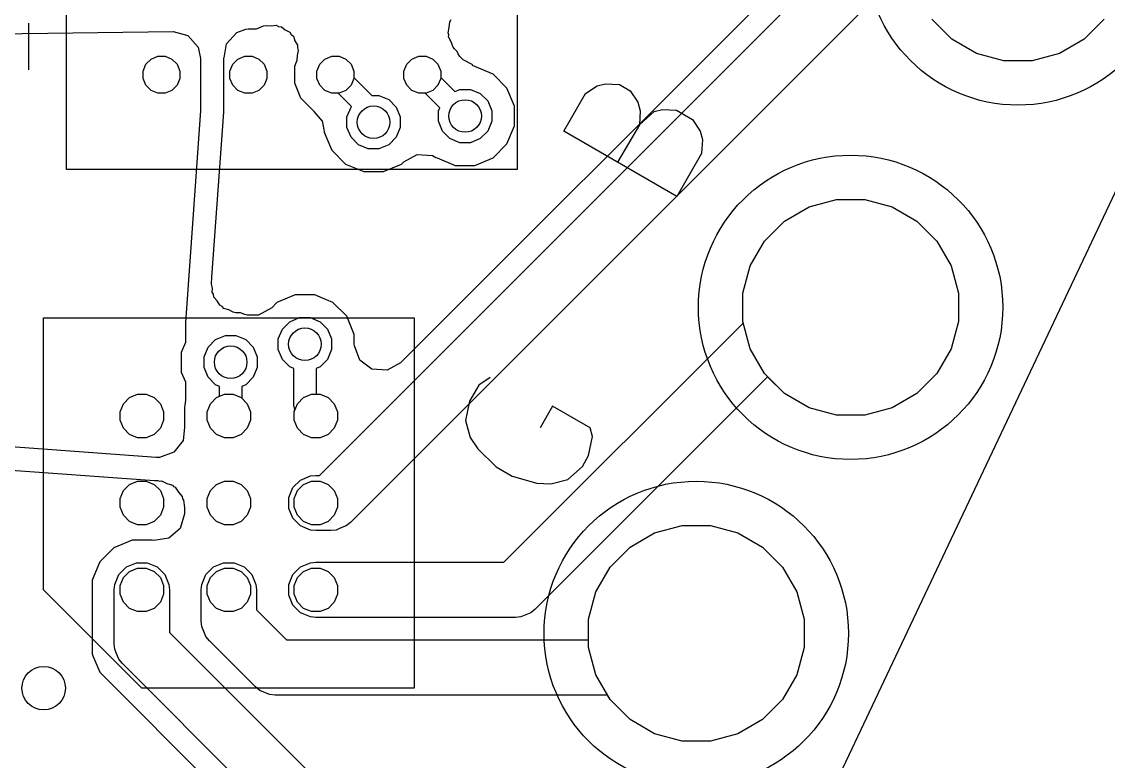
# Model space of a CAD drawing. Extents: x -28 to 34.6, y -6.7 to 48.3.
# Drawn here: x 16.241 to 21.24, y -2.787 to 0.615 of the extents above; entities that cross this region are included whole.
import ezdxf

# ---------------------------------------------------------------- set-up
doc = ezdxf.new("R2010")
doc.units = 0
doc.layers.add('BLACK', color=7, linetype='CONTINUOUS')

msp = doc.modelspace()

# ---------------------------------------------------------------- linework, layer by layer
at = {"layer": 'BLACK', "linetype": 'CONTINUOUS'}
for p, q in [((18.934332, -5.108498), (25.084332, 7.891502)), ((16.447332, -0.064498), (16.447332, 1.208502)), ((20.063508, 1.125722), (17.983113, -0.954673)), ((17.61068, -1.471498), (20.103483, 1.021304)), ((20.245891, 0.804502), (17.753089, -1.688301)), ((18.520332, 0.771502), (18.520332, -0.064498)), ((16.274332, 0.393666), (16.274332, 0.609338)), ((18.208404, 0.589265), (18.210233, 0.614836)), ((18.210233, 0.614836), (18.216621, 0.624776)), ((20.519951, 0.534825), (20.427655, 0.627121)), ((20.519951, 0.534825), (20.427655, 0.627121)), ((21.221009, 0.627121), (21.128713, 0.534825)), ((21.221009, 0.627121), (21.128713, 0.534825)), ((15.72017, 0.554488), (16.938764, 0.569913)), ((16.938764, 0.569913), (17.006046, 0.551079)), ((17.006046, 0.551079), (17.052465, 0.498858)), ((17.183701, 0.51407), (17.231156, 0.565351)), ((17.231156, 0.565351), (17.271832, 0.580765)), ((17.271832, 0.580765), (17.283194, 0.582902)), ((17.283194, 0.582902), (17.321847, 0.582902)), ((17.321847, 0.582902), (17.353997, 0.59622)), ((17.353997, 0.59622), (17.366643, 0.598598)), ((17.366643, 0.598598), (17.389119, 0.596351)), ((17.389119, 0.596351), (17.411578, 0.598765)), ((17.411578, 0.598765), (17.423215, 0.592941)), ((17.423215, 0.592941), (17.436166, 0.591645)), ((17.436166, 0.591645), (17.453859, 0.577602)), ((17.453859, 0.577602), (17.474058, 0.567492)), ((17.474058, 0.567492), (17.480699, 0.5563)), ((17.480699, 0.5563), (17.490893, 0.548209)), ((18.202625, 0.564288), (18.208404, 0.589265)), ((18.205953, 0.554992), (18.202625, 0.564288)), ((18.205249, 0.545144), (18.205953, 0.554992)), ((17.172234, 0.449391), (17.183701, 0.51407)), ((17.490893, 0.548209), (17.498184, 0.526831)), ((17.498184, 0.526831), (17.509712, 0.507404)), ((17.509712, 0.507404), (17.509247, 0.494398)), ((18.217534, 0.522646), (18.205249, 0.545144)), ((18.226176, 0.498508), (18.217534, 0.522646)), ((20.63299, 0.469562), (20.519951, 0.534825)), ((20.63299, 0.469562), (20.519951, 0.534825)), ((21.128713, 0.534825), (21.015674, 0.469562)), ((21.128713, 0.534825), (21.015674, 0.469562)), ((16.836275, 0.443424), (16.867457, 0.45634)), ((16.836275, 0.443424), (16.867457, 0.45634)), ((16.867457, 0.45634), (16.901207, 0.45634)), ((16.867457, 0.45634), (16.901207, 0.45634)), ((16.901207, 0.45634), (16.932389, 0.443424)), ((16.901207, 0.45634), (16.932389, 0.443424)), ((17.052465, 0.498858), (17.064332, 0.445923)), ((17.236275, 0.443424), (17.267457, 0.45634)), ((17.236275, 0.443424), (17.267457, 0.45634)), ((17.267457, 0.45634), (17.301207, 0.45634)), ((17.267457, 0.45634), (17.301207, 0.45634)), ((17.301207, 0.45634), (17.332389, 0.443424)), ((17.301207, 0.45634), (17.332389, 0.443424)), ((17.508024, 0.460152), (17.507219, 0.437578)), ((17.513449, 0.48208), (17.508024, 0.460152)), ((17.509247, 0.494398), (17.513449, 0.48208)), ((17.636275, 0.443424), (17.667457, 0.45634)), ((17.636275, 0.443424), (17.667457, 0.45634)), ((17.636275, 0.443424), (17.667457, 0.45634)), ((17.667457, 0.45634), (17.701207, 0.45634)), ((17.667457, 0.45634), (17.701207, 0.45634)), ((17.667457, 0.45634), (17.701207, 0.45634)), ((17.701207, 0.45634), (17.732389, 0.443424)), ((17.701207, 0.45634), (17.732389, 0.443424)), ((17.701207, 0.45634), (17.732389, 0.443424)), ((18.036275, 0.443424), (18.067457, 0.45634)), ((18.036275, 0.443424), (18.067457, 0.45634)), ((18.036275, 0.443424), (18.067457, 0.45634)), ((18.067457, 0.45634), (18.101207, 0.45634)), ((18.067457, 0.45634), (18.101207, 0.45634)), ((18.067457, 0.45634), (18.101207, 0.45634)), ((18.101207, 0.45634), (18.132389, 0.443424)), ((18.101207, 0.45634), (18.132389, 0.443424)), ((18.101207, 0.45634), (18.132389, 0.443424)), ((18.231882, 0.490672), (18.226176, 0.498508)), ((18.244219, 0.478335), (18.231882, 0.490672)), ((18.248642, 0.467657), (18.244219, 0.478335)), ((18.257322, 0.455737), (18.248642, 0.467657)), ((18.271456, 0.439501), (18.257322, 0.455737)), ((20.759069, 0.43578), (20.63299, 0.469562)), ((20.759069, 0.43578), (20.63299, 0.469562)), ((21.015674, 0.469562), (20.889595, 0.43578)), ((21.015674, 0.469562), (20.889595, 0.43578)), ((16.799494, 0.388377), (16.81241, 0.419559)), ((16.799494, 0.388377), (16.81241, 0.419559)), ((16.81241, 0.419559), (16.836275, 0.443424)), ((16.81241, 0.419559), (16.836275, 0.443424)), ((16.932389, 0.443424), (16.956254, 0.419559)), ((16.932389, 0.443424), (16.956254, 0.419559)), ((16.956254, 0.419559), (16.96917, 0.388377)), ((16.956254, 0.419559), (16.96917, 0.388377)), ((17.064332, 0.445923), (17.064332, 0.215927)), ((17.171244, 0.449336), (17.172234, 0.449391)), ((17.171432, 0.445931), (17.171244, 0.449336)), ((17.171432, 0.215898), (17.171432, 0.445931)), ((17.199494, 0.388377), (17.21241, 0.419559)), ((17.199494, 0.388377), (17.21241, 0.419559)), ((17.21241, 0.419559), (17.236275, 0.443424)), ((17.21241, 0.419559), (17.236275, 0.443424)), ((17.332389, 0.443424), (17.356254, 0.419559)), ((17.332389, 0.443424), (17.356254, 0.419559)), ((17.356254, 0.419559), (17.36917, 0.388377)), ((17.356254, 0.419559), (17.36917, 0.388377)), ((17.504126, 0.429284), (17.495732, 0.409021)), ((17.495732, 0.409021), (17.495732, 0.409017)), ((17.495732, 0.409017), (17.495732, 0.333987)), ((17.507219, 0.437578), (17.504126, 0.429284)), ((17.599494, 0.388377), (17.61241, 0.419559)), ((17.599494, 0.388377), (17.61241, 0.419559)), ((17.599494, 0.388377), (17.61241, 0.419559)), ((17.61241, 0.419559), (17.636275, 0.443424)), ((17.61241, 0.419559), (17.636275, 0.443424)), ((17.61241, 0.419559), (17.636275, 0.443424)), ((17.732389, 0.443424), (17.756254, 0.419559)), ((17.732389, 0.443424), (17.756254, 0.419559)), ((17.732389, 0.443424), (17.756254, 0.419559)), ((17.756254, 0.419559), (17.76917, 0.388377)), ((17.756254, 0.419559), (17.76917, 0.388377)), ((17.756254, 0.419559), (17.76917, 0.388377)), ((17.999494, 0.388377), (18.01241, 0.419559)), ((17.999494, 0.388377), (18.01241, 0.419559)), ((17.999494, 0.388377), (18.01241, 0.419559)), ((18.01241, 0.419559), (18.036275, 0.443424)), ((18.01241, 0.419559), (18.036275, 0.443424)), ((18.01241, 0.419559), (18.036275, 0.443424)), ((18.132389, 0.443424), (18.156254, 0.419559)), ((18.132389, 0.443424), (18.156254, 0.419559)), ((18.132389, 0.443424), (18.156254, 0.419559)), ((18.156254, 0.419559), (18.16917, 0.388377)), ((18.156254, 0.419559), (18.16917, 0.388377)), ((18.156254, 0.419559), (18.16917, 0.388377)), ((18.316051, 0.416172), (18.271456, 0.439501)), ((18.314833, 0.41323), (18.316051, 0.416172)), ((18.326117, 0.408556), (18.314833, 0.41323)), ((18.409586, 0.373982), (18.326117, 0.408556)), ((20.889595, 0.43578), (20.759069, 0.43578)), ((20.889595, 0.43578), (20.759069, 0.43578)), ((16.799494, 0.354627), (16.799494, 0.388377)), ((16.799494, 0.354627), (16.799494, 0.388377)), ((16.81241, 0.323445), (16.799494, 0.354627)), ((16.81241, 0.323445), (16.799494, 0.354627)), ((16.96917, 0.354627), (16.956254, 0.323445)), ((16.96917, 0.354627), (16.956254, 0.323445)), ((16.96917, 0.388377), (16.96917, 0.354627)), ((16.96917, 0.388377), (16.96917, 0.354627)), ((17.199494, 0.354627), (17.199494, 0.388377)), ((17.199494, 0.354627), (17.199494, 0.388377)), ((17.21241, 0.323445), (17.199494, 0.354627)), ((17.21241, 0.323445), (17.199494, 0.354627)), ((17.36917, 0.354627), (17.356254, 0.323445)), ((17.36917, 0.354627), (17.356254, 0.323445)), ((17.36917, 0.388377), (17.36917, 0.354627)), ((17.36917, 0.388377), (17.36917, 0.354627)), ((17.599494, 0.354627), (17.599494, 0.388377)), ((17.599494, 0.354627), (17.599494, 0.388377)), ((17.599494, 0.354627), (17.599494, 0.388377)), ((17.61241, 0.323445), (17.599494, 0.354627)), ((17.61241, 0.323445), (17.599494, 0.354627)), ((17.61241, 0.323445), (17.599494, 0.354627)), ((17.76917, 0.354627), (17.756254, 0.323445)), ((17.76917, 0.354627), (17.756254, 0.323445)), ((17.76917, 0.388377), (17.76917, 0.358506)), ((17.76917, 0.388377), (17.76917, 0.354627)), ((17.76917, 0.388377), (17.76917, 0.354627)), ((17.76917, 0.358506), (17.85213, 0.275546)), ((17.999494, 0.354627), (17.999494, 0.388377)), ((17.999494, 0.354627), (17.999494, 0.388377)), ((17.999494, 0.354627), (17.999494, 0.388377)), ((18.01241, 0.323445), (17.999494, 0.354627)), ((18.01241, 0.323445), (17.999494, 0.354627)), ((18.01241, 0.323445), (17.999494, 0.354627)), ((18.16917, 0.354627), (18.156254, 0.323445)), ((18.16917, 0.354627), (18.156254, 0.323445)), ((18.16917, 0.388377), (18.16917, 0.358506)), ((18.16917, 0.388377), (18.16917, 0.354627)), ((18.16917, 0.388377), (18.16917, 0.354627)), ((18.16917, 0.358506), (18.233268, 0.294408)), ((18.47347, 0.310098), (18.409586, 0.373982)), ((16.836275, 0.29958), (16.81241, 0.323445)), ((16.836275, 0.29958), (16.81241, 0.323445)), ((16.956254, 0.323445), (16.932389, 0.29958)), ((16.956254, 0.323445), (16.932389, 0.29958)), ((17.236275, 0.29958), (17.21241, 0.323445)), ((17.236275, 0.29958), (17.21241, 0.323445)), ((17.356254, 0.323445), (17.332389, 0.29958)), ((17.356254, 0.323445), (17.332389, 0.29958)), ((17.495732, 0.333987), (17.524445, 0.264669)), ((17.636275, 0.29958), (17.61241, 0.323445)), ((17.636275, 0.29958), (17.61241, 0.323445)), ((17.636275, 0.29958), (17.61241, 0.323445)), ((17.756254, 0.323445), (17.732389, 0.29958)), ((17.756254, 0.323445), (17.732389, 0.29958)), ((18.036275, 0.29958), (18.01241, 0.323445)), ((18.036275, 0.29958), (18.01241, 0.323445)), ((18.036275, 0.29958), (18.01241, 0.323445)), ((18.156254, 0.323445), (18.132389, 0.29958)), ((18.156254, 0.323445), (18.132389, 0.29958)), ((18.233268, 0.294408), (18.256558, 0.304054)), ((18.256558, 0.304054), (18.30533, 0.304054)), ((18.30533, 0.304054), (18.35039, 0.28539)), ((18.508044, 0.226629), (18.47347, 0.310098)), ((18.835141, 0.284503), (18.888456, 0.319704)), ((18.888456, 0.319704), (18.927485, 0.330162)), ((18.927485, 0.330162), (18.991258, 0.326334)), ((18.991258, 0.326334), (19.040745, 0.297763)), ((16.867457, 0.286664), (16.836275, 0.29958)), ((16.867457, 0.286664), (16.836275, 0.29958)), ((16.901207, 0.286664), (16.867457, 0.286664)), ((16.901207, 0.286664), (16.867457, 0.286664)), ((16.932389, 0.29958), (16.901207, 0.286664)), ((16.932389, 0.29958), (16.901207, 0.286664)), ((17.267457, 0.286664), (17.236275, 0.29958)), ((17.267457, 0.286664), (17.236275, 0.29958)), ((17.301207, 0.286664), (17.267457, 0.286664)), ((17.301207, 0.286664), (17.267457, 0.286664)), ((17.332389, 0.29958), (17.301207, 0.286664)), ((17.332389, 0.29958), (17.301207, 0.286664)), ((17.524445, 0.264669), (17.577499, 0.211615)), ((17.667457, 0.286664), (17.636275, 0.29958)), ((17.667457, 0.286664), (17.636275, 0.29958)), ((17.667457, 0.286664), (17.636275, 0.29958)), ((17.697328, 0.286664), (17.667457, 0.286664)), ((17.701207, 0.286664), (17.667457, 0.286664)), ((17.701207, 0.286664), (17.667457, 0.286664)), ((17.758898, 0.225094), (17.697328, 0.286664)), ((17.732389, 0.29958), (17.701207, 0.286664)), ((17.732389, 0.29958), (17.701207, 0.286664)), ((17.85213, 0.275546), (17.884518, 0.275546)), ((17.884518, 0.275546), (17.929578, 0.256882)), ((17.929578, 0.256882), (17.964066, 0.222394)), ((18.067457, 0.286664), (18.036275, 0.29958)), ((18.067457, 0.286664), (18.036275, 0.29958)), ((18.067457, 0.286664), (18.036275, 0.29958)), ((18.097328, 0.286664), (18.067457, 0.286664)), ((18.101207, 0.286664), (18.067457, 0.286664)), ((18.101207, 0.286664), (18.067457, 0.286664)), ((18.164146, 0.219846), (18.097328, 0.286664)), ((18.132389, 0.29958), (18.101207, 0.286664)), ((18.132389, 0.29958), (18.101207, 0.286664)), ((18.35039, 0.28539), (18.384878, 0.250902)), ((18.384878, 0.250902), (18.403542, 0.205842)), ((18.735141, 0.111298), (18.835141, 0.284503)), ((19.040745, 0.297763), (19.075947, 0.244448)), ((17.064017, 0.207092), (17.033049, -0.226468)), ((17.064332, 0.215927), (17.064017, 0.207092)), ((17.170845, 0.199461), (17.171049, 0.203276)), ((17.171049, 0.203276), (17.171098, 0.204658)), ((17.171098, 0.204658), (17.171365, 0.212128)), ((17.171365, 0.212128), (17.171432, 0.215898)), ((17.577499, 0.211615), (17.577501, 0.211614)), ((17.577501, 0.211614), (17.577923, 0.211332)), ((17.577923, 0.211332), (17.578635, 0.21048)), ((17.578635, 0.21048), (17.586135, 0.20298)), ((17.586135, 0.20298), (17.585463, 0.202309)), ((17.585463, 0.202309), (17.622728, 0.15772)), ((17.737534, 0.177334), (17.756198, 0.222394)), ((17.756198, 0.222394), (17.758898, 0.225094)), ((17.964066, 0.222394), (17.98273, 0.177334)), ((18.158346, 0.205842), (18.164146, 0.219846)), ((18.158346, 0.15707), (18.158346, 0.205842)), ((18.403542, 0.205842), (18.403542, 0.15707)), ((18.508044, 0.136283), (18.508044, 0.226629)), ((19.075947, 0.244448), (19.086404, 0.205418)), ((19.086404, 0.205418), (19.082577, 0.141645)), ((19.082577, 0.141645), (19.150177, 0.201591)), ((19.150177, 0.201591), (19.189207, 0.212048)), ((19.189207, 0.212048), (19.25298, 0.208221)), ((19.25298, 0.208221), (19.32721, 0.165363)), ((17.116629, -0.559561), (17.170845, 0.199461)), ((17.622728, 0.15772), (17.630633, 0.119749)), ((17.737534, 0.128562), (17.737534, 0.177334)), ((17.98273, 0.177334), (17.98273, 0.128562)), ((18.17701, 0.11201), (18.158346, 0.15707)), ((18.403542, 0.15707), (18.384878, 0.11201)), ((19.32721, 0.165363), (19.362412, 0.112048)), ((17.630633, 0.119749), (17.63065, 0.119752)), ((17.63065, 0.119752), (17.631012, 0.117932)), ((17.631012, 0.117932), (17.633032, 0.10823)), ((17.633032, 0.10823), (17.633032, 0.107774)), ((17.633032, 0.107774), (17.66198, 0.037889)), ((17.756198, 0.083502), (17.737534, 0.128562)), ((17.98273, 0.128562), (17.964066, 0.083502)), ((18.211498, 0.077522), (18.17701, 0.11201)), ((18.384878, 0.11201), (18.35039, 0.077522)), ((18.47347, 0.052814), (18.508044, 0.136283)), ((19.254756, -0.188702), (18.735141, 0.111298)), ((19.082577, 0.141645), (18.982577, -0.03156)), ((19.362412, 0.112048), (19.37287, 0.073019)), ((17.790686, 0.049014), (17.756198, 0.083502)), ((17.964066, 0.083502), (17.929578, 0.049014)), ((18.256558, 0.058858), (18.211498, 0.077522)), ((18.30533, 0.058858), (18.256558, 0.058858)), ((18.35039, 0.077522), (18.30533, 0.058858)), ((18.409586, -0.01107), (18.47347, 0.052814)), ((19.37287, 0.073019), (19.369042, 0.009246)), ((17.66198, 0.037889), (17.667606, 0.024306)), ((17.667606, 0.024306), (17.73149, -0.039578)), ((17.835746, 0.03035), (17.790686, 0.049014)), ((17.884518, 0.03035), (17.835746, 0.03035)), ((17.929578, 0.049014), (17.884518, 0.03035)), ((17.999406, -0.028945), (18.060725, 0.004539)), ((18.060725, 0.004539), (18.130417, -0.000444)), ((19.369042, 0.009246), (19.254756, -0.188702)), ((17.73149, -0.039578), (17.814959, -0.074152)), ((17.905305, -0.074152), (17.988774, -0.039578)), ((17.988774, -0.039578), (17.999406, -0.028945)), ((18.130417, -0.000444), (18.146412, -0.00863)), ((18.146412, -0.00863), (18.152301, -0.011069)), ((18.152301, -0.011069), (18.152302, -0.01107)), ((18.152302, -0.01107), (18.235771, -0.045644)), ((18.235771, -0.045644), (18.235773, -0.045644)), ((18.235773, -0.045644), (18.326115, -0.045644)), ((18.326115, -0.045644), (18.326117, -0.045644)), ((18.326117, -0.045644), (18.409586, -0.01107)), ((18.520332, -0.064498), (16.447332, -0.064498)), ((17.814959, -0.074152), (17.814961, -0.074152)), ((17.814961, -0.074152), (17.905303, -0.074152)), ((17.905303, -0.074152), (17.905305, -0.074152)), ((17.033049, -0.226468), (16.994332, -0.768501)), ((19.749951, -0.301821), (19.86299, -0.236558)), ((19.749951, -0.301821), (19.86299, -0.236558)), ((19.86299, -0.236558), (19.989069, -0.202776)), ((19.86299, -0.236558), (19.989069, -0.202776)), ((19.989069, -0.202776), (20.119595, -0.202776)), ((19.989069, -0.202776), (20.119595, -0.202776)), ((20.119595, -0.202776), (20.245674, -0.236558)), ((20.119595, -0.202776), (20.245674, -0.236558)), ((20.245674, -0.236558), (20.358713, -0.301821)), ((20.245674, -0.236558), (20.358713, -0.301821)), ((19.657655, -0.394117), (19.749951, -0.301821)), ((19.657655, -0.394117), (19.749951, -0.301821)), ((20.358713, -0.301821), (20.451009, -0.394117)), ((20.358713, -0.301821), (20.451009, -0.394117)), ((19.592392, -0.507156), (19.657655, -0.394117)), ((19.592392, -0.507156), (19.657655, -0.394117)), ((20.451009, -0.394117), (20.516272, -0.507156)), ((20.451009, -0.394117), (20.516272, -0.507156)), ((19.55861, -0.633235), (19.592392, -0.507156)), ((19.55861, -0.633235), (19.592392, -0.507156)), ((20.516272, -0.507156), (20.550054, -0.633235)), ((20.516272, -0.507156), (20.550054, -0.633235)), ((17.114378, -0.591063), (17.116629, -0.559561)), ((17.118268, -0.61262), (17.114378, -0.591063)), ((17.11744, -0.628638), (17.118268, -0.61262)), ((17.122874, -0.63814), (17.11744, -0.628638)), ((17.125269, -0.651409), (17.122874, -0.63814)), ((17.499157, -0.641398), (17.41569, -0.675972)), ((17.499159, -0.641398), (17.499157, -0.641398)), ((17.589505, -0.641398), (17.499159, -0.641398)), ((17.589506, -0.641398), (17.589505, -0.641398)), ((17.613674, -0.651409), (17.589506, -0.641398)), ((19.55861, -0.763761), (19.55861, -0.633235)), ((19.55861, -0.763761), (19.55861, -0.633235)), ((20.550054, -0.633235), (20.550054, -0.763761)), ((20.550054, -0.633235), (20.550054, -0.763761)), ((17.140543, -0.669036), (17.125269, -0.651409)), ((17.152126, -0.68929), (17.140543, -0.669036)), ((17.162999, -0.694952), (17.152126, -0.68929)), ((17.171024, -0.704213), (17.162999, -0.694952)), ((17.41569, -0.675972), (17.391189, -0.700473)), ((17.672974, -0.675972), (17.613674, -0.651409)), ((17.736858, -0.739856), (17.672974, -0.675972)), ((16.342332, -0.746498), (18.046332, -0.746498)), ((16.342332, -1.998498), (16.342332, -0.746498)), ((17.193403, -0.710784), (17.171024, -0.704213)), ((17.214097, -0.72156), (17.193403, -0.710784)), ((17.225966, -0.723898), (17.214097, -0.72156)), ((17.247719, -0.723898), (17.225966, -0.723898)), ((17.267445, -0.732068), (17.247719, -0.723898)), ((17.279543, -0.734452), (17.267445, -0.732068)), ((17.329865, -0.733957), (17.279543, -0.734452)), ((17.391189, -0.700473), (17.329865, -0.733957)), ((17.474886, -0.764564), (17.519946, -0.7459)), ((17.519946, -0.7459), (17.568718, -0.7459)), ((17.568718, -0.7459), (17.613778, -0.764564)), ((17.759044, -0.793418), (17.736858, -0.739856)), ((18.046332, -0.746498), (18.046332, -2.450498)), ((16.994332, -0.768501), (16.994332, -0.86023)), ((17.421734, -0.844112), (17.440398, -0.799052)), ((17.440398, -0.799052), (17.474886, -0.764564)), ((17.613778, -0.764564), (17.648266, -0.799052)), ((17.648266, -0.799052), (17.66693, -0.844112)), ((17.771431, -0.823323), (17.759044, -0.793418)), ((18.459915, -1.871498), (19.56052, -0.770892)), ((19.56052, -0.770892), (19.55861, -0.763761)), ((19.592392, -0.88984), (19.55861, -0.763761)), ((20.550054, -0.763761), (20.516272, -0.88984)), ((20.550054, -0.763761), (20.516272, -0.88984)), ((17.098612, -0.881552), (17.1331, -0.847064)), ((17.1331, -0.847064), (17.17816, -0.8284)), ((17.17816, -0.8284), (17.226932, -0.8284)), ((17.226932, -0.8284), (17.271992, -0.847064)), ((17.271992, -0.847064), (17.30648, -0.881552)), ((17.421734, -0.892884), (17.421734, -0.844112)), ((17.66693, -0.844112), (17.66693, -0.892884)), ((17.771432, -0.823326), (17.771431, -0.823323)), ((17.771432, -0.866992), (17.771432, -0.823326)), ((16.994332, -0.86023), (16.975446, -0.905825)), ((17.079948, -0.926612), (17.098612, -0.881552)), ((17.30648, -0.881552), (17.325144, -0.926612)), ((17.440398, -0.937944), (17.421734, -0.892884)), ((17.66693, -0.892884), (17.648266, -0.937944)), ((17.771748, -0.875838), (17.771432, -0.866992)), ((17.796165, -0.941302), (17.771748, -0.875838)), ((19.657655, -1.002879), (19.592392, -0.88984)), ((20.516272, -0.88984), (20.451009, -1.002879)), ((20.516272, -0.88984), (20.451009, -1.002879)), ((16.975446, -0.905825), (16.975446, -0.996171)), ((17.079948, -0.975384), (17.079948, -0.926612)), ((17.325144, -0.926612), (17.325144, -0.975384)), ((17.474886, -0.972432), (17.440398, -0.937944)), ((17.648266, -0.937944), (17.613778, -0.972432)), ((17.852098, -0.983174), (17.796165, -0.941302)), ((16.975446, -0.996171), (16.994332, -1.041765)), ((17.098612, -1.020444), (17.079948, -0.975384)), ((17.325144, -0.975384), (17.30648, -1.020444)), ((17.493532, -0.980155), (17.474886, -0.972432)), ((17.493532, -1.148498), (17.493532, -0.980155)), ((17.613778, -0.972432), (17.595132, -0.980155)), ((17.595132, -0.980155), (17.595132, -1.098458)), ((17.92179, -0.988158), (17.852098, -0.983174)), ((17.983113, -0.954673), (17.92179, -0.988158)), ((16.994332, -1.041765), (16.994332, -1.125076)), ((17.1331, -1.054932), (17.098612, -1.020444)), ((17.30648, -1.020444), (17.271992, -1.054932)), ((18.397027, -1.020809), (18.343712, -1.05601)), ((19.6727, -1.017924), (18.602324, -2.088301)), ((19.749951, -1.095175), (19.657655, -1.002879)), ((19.749951, -1.095175), (19.6727, -1.017924)), ((20.451009, -1.002879), (20.358713, -1.095175)), ((20.451009, -1.002879), (20.358713, -1.095175)), ((16.737664, -1.113688), (16.774433, -1.098458)), ((16.737664, -1.113688), (16.774433, -1.098458)), ((16.774433, -1.098458), (16.814231, -1.098458)), ((16.774433, -1.098458), (16.814231, -1.098458)), ((16.814231, -1.098458), (16.851, -1.113688)), ((16.814231, -1.098458), (16.851, -1.113688)), ((17.151746, -1.062655), (17.1331, -1.054932)), ((17.137664, -1.113688), (17.174433, -1.098458)), ((17.137664, -1.113688), (17.174433, -1.098458)), ((17.151746, -1.107855), (17.151746, -1.062655)), ((17.174433, -1.098458), (17.214231, -1.098458)), ((17.174433, -1.098458), (17.214231, -1.098458)), ((17.214231, -1.098458), (17.251, -1.113688)), ((17.214231, -1.098458), (17.251, -1.113688)), ((17.271992, -1.054932), (17.253346, -1.062655)), ((17.253346, -1.062655), (17.253346, -1.116034)), ((17.537664, -1.113688), (17.574433, -1.098458)), ((17.537664, -1.113688), (17.574433, -1.098458)), ((17.574433, -1.098458), (17.614231, -1.098458)), ((17.574433, -1.098458), (17.614231, -1.098458)), ((17.595132, -1.098458), (17.614231, -1.098458)), ((17.614231, -1.098458), (17.651, -1.113688)), ((17.614231, -1.098458), (17.651, -1.113688)), ((17.614231, -1.098458), (17.651, -1.113688)), ((18.343712, -1.05601), (18.300855, -1.130241)), ((19.86299, -1.160438), (19.749951, -1.095175)), ((19.86299, -1.160438), (19.749951, -1.095175)), ((20.358713, -1.095175), (20.245674, -1.160438)), ((20.358713, -1.095175), (20.245674, -1.160438)), ((16.694292, -1.178599), (16.709522, -1.14183)), ((16.694292, -1.178599), (16.709522, -1.14183)), ((16.709522, -1.14183), (16.737664, -1.113688)), ((16.709522, -1.14183), (16.737664, -1.113688)), ((16.851, -1.113688), (16.879142, -1.14183)), ((16.851, -1.113688), (16.879142, -1.14183)), ((16.879142, -1.14183), (16.894372, -1.178599)), ((16.879142, -1.14183), (16.894372, -1.178599)), ((16.991949, -1.149267), (16.990232, -1.157898)), ((16.994332, -1.125076), (16.991949, -1.149267)), ((17.094292, -1.178599), (17.109522, -1.14183)), ((17.094292, -1.178599), (17.109522, -1.14183)), ((17.094292, -1.178599), (17.109522, -1.14183)), ((17.109522, -1.14183), (17.137664, -1.113688)), ((17.109522, -1.14183), (17.137664, -1.113688)), ((17.109522, -1.14183), (17.137664, -1.113688)), ((17.137664, -1.113688), (17.151746, -1.107855)), ((17.251, -1.113688), (17.279142, -1.14183)), ((17.251, -1.113688), (17.279142, -1.14183)), ((17.253346, -1.116034), (17.279142, -1.14183)), ((17.279142, -1.14183), (17.294372, -1.178599)), ((17.279142, -1.14183), (17.294372, -1.178599)), ((17.279142, -1.14183), (17.294372, -1.178599)), ((17.497399, -1.167938), (17.493532, -1.148498)), ((17.494292, -1.178599), (17.509522, -1.14183)), ((17.494292, -1.178599), (17.509522, -1.14183)), ((17.509522, -1.14183), (17.537664, -1.113688)), ((17.509522, -1.14183), (17.537664, -1.113688)), ((17.651, -1.113688), (17.679142, -1.14183)), ((17.651, -1.113688), (17.679142, -1.14183)), ((17.651, -1.113688), (17.679142, -1.14183)), ((17.679142, -1.14183), (17.694372, -1.178599)), ((17.679142, -1.14183), (17.694372, -1.178599)), ((17.679142, -1.14183), (17.694372, -1.178599)), ((18.300855, -1.130241), (18.282742, -1.218757)), ((16.694292, -1.218397), (16.694292, -1.178599)), ((16.694292, -1.218397), (16.694292, -1.178599)), ((16.894372, -1.178599), (16.894372, -1.218397)), ((16.894372, -1.178599), (16.894372, -1.218397)), ((16.990232, -1.157898), (16.990232, -1.239099)), ((17.094292, -1.218397), (17.094292, -1.178599)), ((17.094292, -1.218397), (17.094292, -1.178599)), ((17.094292, -1.218397), (17.094292, -1.178599)), ((17.294372, -1.178599), (17.294372, -1.218397)), ((17.294372, -1.178599), (17.294372, -1.218397)), ((17.294372, -1.178599), (17.294372, -1.218397)), ((17.494292, -1.178599), (17.498206, -1.169147)), ((17.494292, -1.218397), (17.494292, -1.178599)), ((17.494292, -1.218397), (17.494292, -1.178599)), ((17.494292, -1.218397), (17.494292, -1.178599)), ((17.498206, -1.169147), (17.497399, -1.167938)), ((17.694372, -1.178599), (17.694372, -1.218397)), ((17.694372, -1.178599), (17.694372, -1.218397)), ((17.694372, -1.178599), (17.694372, -1.218397)), ((18.683492, -1.153208), (18.62635, -1.252182)), ((18.856697, -1.253208), (18.683492, -1.153208)), ((19.989069, -1.19422), (19.86299, -1.160438)), ((19.989069, -1.19422), (19.86299, -1.160438)), ((20.119595, -1.19422), (19.989069, -1.19422)), ((20.119595, -1.19422), (19.989069, -1.19422)), ((20.245674, -1.160438), (20.119595, -1.19422)), ((20.245674, -1.160438), (20.119595, -1.19422)), ((16.709522, -1.255166), (16.694292, -1.218397)), ((16.709522, -1.255166), (16.694292, -1.218397)), ((16.894372, -1.218397), (16.879142, -1.255166)), ((16.894372, -1.218397), (16.879142, -1.255166)), ((16.990232, -1.239099), (16.990578, -1.240839)), ((16.990578, -1.240839), (16.990232, -1.244703)), ((16.990232, -1.244703), (16.990232, -1.251309)), ((17.109522, -1.255166), (17.094292, -1.218397)), ((17.109522, -1.255166), (17.094292, -1.218397)), ((17.109522, -1.255166), (17.094292, -1.218397)), ((17.294372, -1.218397), (17.279142, -1.255166)), ((17.294372, -1.218397), (17.279142, -1.255166)), ((17.294372, -1.218397), (17.279142, -1.255166)), ((17.509522, -1.255166), (17.494292, -1.218397)), ((17.509522, -1.255166), (17.494292, -1.218397)), ((17.509522, -1.255166), (17.494292, -1.218397)), ((17.694372, -1.218397), (17.679142, -1.255166)), ((17.694372, -1.218397), (17.679142, -1.255166)), ((17.694372, -1.218397), (17.679142, -1.255166)), ((18.282742, -1.218757), (18.303657, -1.296816)), ((16.859942, -1.388698), (15.289461, -1.274183)), ((16.737664, -1.283308), (16.709522, -1.255166)), ((16.737664, -1.283308), (16.709522, -1.255166)), ((16.774433, -1.298538), (16.737664, -1.283308)), ((16.774433, -1.298538), (16.737664, -1.283308)), ((16.814231, -1.298538), (16.774433, -1.298538)), ((16.814231, -1.298538), (16.774433, -1.298538)), ((16.851, -1.283308), (16.814231, -1.298538)), ((16.851, -1.283308), (16.814231, -1.298538)), ((16.879142, -1.255166), (16.851, -1.283308)), ((16.879142, -1.255166), (16.851, -1.283308)), ((16.989641, -1.251309), (16.984348, -1.31043)), ((16.990232, -1.251309), (16.989641, -1.251309)), ((17.137664, -1.283308), (17.109522, -1.255166)), ((17.137664, -1.283308), (17.109522, -1.255166)), ((17.137664, -1.283308), (17.109522, -1.255166)), ((17.174433, -1.298538), (17.137664, -1.283308)), ((17.174433, -1.298538), (17.137664, -1.283308)), ((17.174433, -1.298538), (17.137664, -1.283308)), ((17.214231, -1.298538), (17.174433, -1.298538)), ((17.214231, -1.298538), (17.174433, -1.298538)), ((17.214231, -1.298538), (17.174433, -1.298538)), ((17.251, -1.283308), (17.214231, -1.298538)), ((17.251, -1.283308), (17.214231, -1.298538)), ((17.251, -1.283308), (17.214231, -1.298538)), ((17.279142, -1.255166), (17.251, -1.283308)), ((17.279142, -1.255166), (17.251, -1.283308)), ((17.279142, -1.255166), (17.251, -1.283308)), ((17.537664, -1.283308), (17.509522, -1.255166)), ((17.537664, -1.283308), (17.509522, -1.255166)), ((17.537664, -1.283308), (17.509522, -1.255166)), ((17.574433, -1.298538), (17.537664, -1.283308)), ((17.574433, -1.298538), (17.537664, -1.283308)), ((17.574433, -1.298538), (17.537664, -1.283308)), ((17.614231, -1.298538), (17.574433, -1.298538)), ((17.614231, -1.298538), (17.574433, -1.298538)), ((17.614231, -1.298538), (17.574433, -1.298538)), ((17.651, -1.283308), (17.614231, -1.298538)), ((17.651, -1.283308), (17.614231, -1.298538)), ((17.651, -1.283308), (17.614231, -1.298538)), ((17.679142, -1.255166), (17.651, -1.283308)), ((17.679142, -1.255166), (17.651, -1.283308)), ((17.679142, -1.255166), (17.651, -1.283308)), ((18.303657, -1.296816), (18.338859, -1.350131)), ((18.849042, -1.380754), (18.867155, -1.292237)), ((18.867155, -1.292237), (18.856697, -1.253208)), ((16.984348, -1.31043), (16.941483, -1.365606)), ((15.281672, -1.380999), (16.852153, -1.495514)), ((16.875593, -1.388848), (16.859942, -1.388698)), ((16.941483, -1.365606), (16.875593, -1.388848)), ((18.338859, -1.350131), (18.423547, -1.432017)), ((18.82047, -1.430241), (18.849042, -1.380754)), ((18.423547, -1.432017), (18.497778, -1.474875)), ((18.75287, -1.490186), (18.82047, -1.430241)), ((16.737664, -1.513688), (16.774433, -1.498458)), ((16.737664, -1.513688), (16.774433, -1.498458)), ((16.774433, -1.498458), (16.814231, -1.498458)), ((16.774433, -1.498458), (16.814231, -1.498458)), ((16.814231, -1.498458), (16.851, -1.513688)), ((16.814231, -1.498458), (16.851, -1.513688)), ((16.852153, -1.495514), (16.858916, -1.495793)), ((16.858916, -1.495793), (16.867418, -1.495874)), ((16.867418, -1.495874), (16.875507, -1.498333)), ((16.875507, -1.498333), (16.883879, -1.49713)), ((16.883879, -1.49713), (16.908438, -1.508345)), ((17.137664, -1.513688), (17.174433, -1.498458)), ((17.137664, -1.513688), (17.174433, -1.498458)), ((17.137664, -1.513688), (17.174433, -1.498458)), ((17.174433, -1.498458), (17.214231, -1.498458)), ((17.174433, -1.498458), (17.214231, -1.498458)), ((17.174433, -1.498458), (17.214231, -1.498458)), ((17.214231, -1.498458), (17.251, -1.513688)), ((17.214231, -1.498458), (17.251, -1.513688)), ((17.214231, -1.498458), (17.251, -1.513688)), ((17.488735, -1.527941), (17.523775, -1.492901)), ((17.523775, -1.492901), (17.569556, -1.473938)), ((17.537664, -1.513688), (17.574433, -1.498458)), ((17.537664, -1.513688), (17.574433, -1.498458)), ((17.569556, -1.473938), (17.594332, -1.471498)), ((17.574433, -1.498458), (17.614231, -1.498458)), ((17.574433, -1.498458), (17.614231, -1.498458)), ((17.594332, -1.471498), (17.61068, -1.471498)), ((17.614231, -1.498458), (17.651, -1.513688)), ((17.614231, -1.498458), (17.651, -1.513688)), ((18.497778, -1.474875), (18.611038, -1.507274)), ((18.674811, -1.511102), (18.75287, -1.490186)), ((16.694292, -1.578599), (16.709522, -1.54183)), ((16.694292, -1.578599), (16.709522, -1.54183)), ((16.709522, -1.54183), (16.737664, -1.513688)), ((16.709522, -1.54183), (16.737664, -1.513688)), ((16.851, -1.513688), (16.879142, -1.54183)), ((16.851, -1.513688), (16.879142, -1.54183)), ((16.879142, -1.54183), (16.894372, -1.578599)), ((16.879142, -1.54183), (16.894372, -1.578599)), ((16.908438, -1.508345), (16.934265, -1.516198)), ((16.934265, -1.516198), (16.939741, -1.522641)), ((16.939741, -1.522641), (16.947435, -1.526155)), ((16.947435, -1.526155), (16.96203, -1.548866)), ((16.96203, -1.548866), (16.979513, -1.569436)), ((17.094292, -1.578599), (17.109522, -1.54183)), ((17.094292, -1.578599), (17.109522, -1.54183)), ((17.094292, -1.578599), (17.109522, -1.54183)), ((17.109522, -1.54183), (17.137664, -1.513688)), ((17.109522, -1.54183), (17.137664, -1.513688)), ((17.109522, -1.54183), (17.137664, -1.513688)), ((17.251, -1.513688), (17.279142, -1.54183)), ((17.251, -1.513688), (17.279142, -1.54183)), ((17.251, -1.513688), (17.279142, -1.54183)), ((17.279142, -1.54183), (17.294372, -1.578599)), ((17.279142, -1.54183), (17.294372, -1.578599)), ((17.279142, -1.54183), (17.294372, -1.578599)), ((17.469772, -1.573722), (17.488735, -1.527941)), ((17.494292, -1.578599), (17.509522, -1.54183)), ((17.494292, -1.578599), (17.509522, -1.54183)), ((17.509522, -1.54183), (17.537664, -1.513688)), ((17.509522, -1.54183), (17.537664, -1.513688)), ((17.651, -1.513688), (17.679142, -1.54183)), ((17.651, -1.513688), (17.679142, -1.54183)), ((17.679142, -1.54183), (17.694372, -1.578599)), ((17.679142, -1.54183), (17.694372, -1.578599)), ((18.611038, -1.507274), (18.674811, -1.511102)), ((16.694292, -1.618397), (16.694292, -1.578599)), ((16.694292, -1.618397), (16.694292, -1.578599)), ((16.894372, -1.578599), (16.894372, -1.618397)), ((16.894372, -1.578599), (16.894372, -1.618397)), ((16.979513, -1.569436), (16.981619, -1.579347)), ((16.981619, -1.579347), (16.985209, -1.584933)), ((16.985209, -1.584933), (16.990232, -1.619868)), ((17.094292, -1.618397), (17.094292, -1.578599)), ((17.094292, -1.618397), (17.094292, -1.578599)), ((17.094292, -1.618397), (17.094292, -1.578599)), ((17.294372, -1.578599), (17.294372, -1.618397)), ((17.294372, -1.578599), (17.294372, -1.618397)), ((17.294372, -1.578599), (17.294372, -1.618397)), ((17.469772, -1.623274), (17.469772, -1.573722)), ((17.494292, -1.618397), (17.494292, -1.578599)), ((17.494292, -1.618397), (17.494292, -1.578599)), ((17.694372, -1.578599), (17.694372, -1.618397)), ((17.694372, -1.578599), (17.694372, -1.618397)), ((16.709522, -1.655166), (16.694292, -1.618397)), ((16.709522, -1.655166), (16.694292, -1.618397)), ((16.894372, -1.618397), (16.879142, -1.655166)), ((16.894372, -1.618397), (16.879142, -1.655166)), ((16.990232, -1.648205), (16.970547, -1.715244)), ((16.990232, -1.619868), (16.990232, -1.648205)), ((17.109522, -1.655166), (17.094292, -1.618397)), ((17.109522, -1.655166), (17.094292, -1.618397)), ((17.109522, -1.655166), (17.094292, -1.618397)), ((17.294372, -1.618397), (17.279142, -1.655166)), ((17.294372, -1.618397), (17.279142, -1.655166)), ((17.294372, -1.618397), (17.279142, -1.655166)), ((17.488735, -1.669055), (17.469772, -1.623274)), ((17.509522, -1.655166), (17.494292, -1.618397)), ((17.509522, -1.655166), (17.494292, -1.618397)), ((17.694372, -1.618397), (17.679142, -1.655166)), ((17.694372, -1.618397), (17.679142, -1.655166)), ((16.737664, -1.683308), (16.709522, -1.655166)), ((16.737664, -1.683308), (16.709522, -1.655166)), ((16.774433, -1.698538), (16.737664, -1.683308)), ((16.774433, -1.698538), (16.737664, -1.683308)), ((16.814231, -1.698538), (16.774433, -1.698538)), ((16.814231, -1.698538), (16.774433, -1.698538)), ((16.851, -1.683308), (16.814231, -1.698538)), ((16.851, -1.683308), (16.814231, -1.698538)), ((16.879142, -1.655166), (16.851, -1.683308)), ((16.879142, -1.655166), (16.851, -1.683308)), ((17.137664, -1.683308), (17.109522, -1.655166)), ((17.137664, -1.683308), (17.109522, -1.655166)), ((17.137664, -1.683308), (17.109522, -1.655166)), ((17.174433, -1.698538), (17.137664, -1.683308)), ((17.174433, -1.698538), (17.137664, -1.683308)), ((17.174433, -1.698538), (17.137664, -1.683308)), ((17.214231, -1.698538), (17.174433, -1.698538)), ((17.214231, -1.698538), (17.174433, -1.698538)), ((17.214231, -1.698538), (17.174433, -1.698538)), ((17.251, -1.683308), (17.214231, -1.698538)), ((17.251, -1.683308), (17.214231, -1.698538)), ((17.251, -1.683308), (17.214231, -1.698538)), ((17.279142, -1.655166), (17.251, -1.683308)), ((17.279142, -1.655166), (17.251, -1.683308)), ((17.279142, -1.655166), (17.251, -1.683308)), ((17.523775, -1.704095), (17.488735, -1.669055)), ((17.537664, -1.683308), (17.509522, -1.655166)), ((17.537664, -1.683308), (17.509522, -1.655166)), ((17.574433, -1.698538), (17.537664, -1.683308)), ((17.574433, -1.698538), (17.537664, -1.683308)), ((17.614231, -1.698538), (17.574433, -1.698538)), ((17.614231, -1.698538), (17.574433, -1.698538)), ((17.651, -1.683308), (17.614231, -1.698538)), ((17.651, -1.683308), (17.614231, -1.698538)), ((17.679142, -1.655166), (17.651, -1.683308)), ((17.679142, -1.655166), (17.651, -1.683308)), ((17.753089, -1.688301), (17.733844, -1.704094)), ((16.970547, -1.715244), (16.917743, -1.760999)), ((17.569556, -1.723058), (17.523775, -1.704095)), ((17.594332, -1.725498), (17.569556, -1.723058)), ((17.663286, -1.725498), (17.594332, -1.725498)), ((17.688062, -1.723058), (17.663286, -1.725498)), ((17.688063, -1.723058), (17.688062, -1.723058)), ((17.707026, -1.715202), (17.688063, -1.723058)), ((17.733843, -1.704095), (17.707026, -1.715202)), ((17.733844, -1.704094), (17.733843, -1.704095)), ((19.039951, -1.801821), (19.15299, -1.736558)), ((19.039951, -1.801821), (19.15299, -1.736558)), ((19.15299, -1.736558), (19.279069, -1.702776)), ((19.15299, -1.736558), (19.279069, -1.702776)), ((19.279069, -1.702776), (19.409595, -1.702776)), ((19.279069, -1.702776), (19.409595, -1.702776)), ((19.409595, -1.702776), (19.535674, -1.736558)), ((19.409595, -1.702776), (19.535674, -1.736558)), ((19.535674, -1.736558), (19.648713, -1.801821)), ((19.535674, -1.736558), (19.648713, -1.801821)), ((16.74876, -1.769398), (16.664554, -1.804278)), ((16.748761, -1.769398), (16.74876, -1.769398)), ((16.839903, -1.769398), (16.748761, -1.769398)), ((16.839906, -1.769398), (16.839903, -1.769398)), ((16.842048, -1.769824), (16.839906, -1.769398)), ((16.848585, -1.770943), (16.842048, -1.769824)), ((16.917743, -1.760999), (16.848585, -1.770943)), ((16.664554, -1.804279), (16.600113, -1.86872)), ((16.664554, -1.804278), (16.664554, -1.804279)), ((18.947655, -1.894117), (19.039951, -1.801821)), ((18.947655, -1.894117), (19.039951, -1.801821)), ((19.648713, -1.801821), (19.741009, -1.894117)), ((19.648713, -1.801821), (19.741009, -1.894117)), ((16.600112, -1.86872), (16.565232, -1.952926)), ((16.600113, -1.86872), (16.600112, -1.86872)), ((16.688735, -1.927941), (16.723775, -1.892901)), ((16.723775, -1.892901), (16.769556, -1.873938)), ((16.737664, -1.913688), (16.774433, -1.898458)), ((16.737664, -1.913688), (16.774433, -1.898458)), ((16.769556, -1.873938), (16.819108, -1.873938)), ((16.774433, -1.898458), (16.814231, -1.898458)), ((16.774433, -1.898458), (16.814231, -1.898458)), ((16.814231, -1.898458), (16.851, -1.913688)), ((16.814231, -1.898458), (16.851, -1.913688)), ((16.819108, -1.873938), (16.864889, -1.892901)), ((16.864889, -1.892901), (16.899929, -1.927941)), ((17.088735, -1.927941), (17.123775, -1.892901)), ((17.123775, -1.892901), (17.169556, -1.873938)), ((17.137664, -1.913688), (17.174433, -1.898458)), ((17.137664, -1.913688), (17.174433, -1.898458)), ((17.169556, -1.873938), (17.219108, -1.873938)), ((17.174433, -1.898458), (17.214231, -1.898458)), ((17.174433, -1.898458), (17.214231, -1.898458)), ((17.214231, -1.898458), (17.251, -1.913688)), ((17.214231, -1.898458), (17.251, -1.913688)), ((17.219108, -1.873938), (17.264889, -1.892901)), ((17.264889, -1.892901), (17.299929, -1.927941)), ((17.488735, -1.927941), (17.523775, -1.892901)), ((17.523775, -1.892901), (17.569556, -1.873938)), ((17.537664, -1.913688), (17.574433, -1.898458)), ((17.537664, -1.913688), (17.574433, -1.898458)), ((17.569556, -1.873938), (17.594332, -1.871498)), ((17.574433, -1.898458), (17.614231, -1.898458)), ((17.574433, -1.898458), (17.614231, -1.898458)), ((17.594332, -1.871498), (18.459915, -1.871498)), ((17.614231, -1.898458), (17.651, -1.913688)), ((17.614231, -1.898458), (17.651, -1.913688)), ((18.882392, -2.007156), (18.947655, -1.894117)), ((18.882392, -2.007156), (18.947655, -1.894117)), ((19.741009, -1.894117), (19.806272, -2.007156)), ((19.741009, -1.894117), (19.806272, -2.007156)), ((16.669772, -1.973722), (16.688735, -1.927941)), ((16.694292, -1.978599), (16.709522, -1.94183)), ((16.694292, -1.978599), (16.709522, -1.94183)), ((16.709522, -1.94183), (16.737664, -1.913688)), ((16.709522, -1.94183), (16.737664, -1.913688)), ((16.851, -1.913688), (16.879142, -1.94183)), ((16.851, -1.913688), (16.879142, -1.94183)), ((16.879142, -1.94183), (16.894372, -1.978599)), ((16.879142, -1.94183), (16.894372, -1.978599)), ((16.899929, -1.927941), (16.918892, -1.973722)), ((17.069772, -1.973722), (17.088735, -1.927941)), ((17.094292, -1.978599), (17.109522, -1.94183)), ((17.094292, -1.978599), (17.109522, -1.94183)), ((17.109522, -1.94183), (17.137664, -1.913688)), ((17.109522, -1.94183), (17.137664, -1.913688)), ((17.251, -1.913688), (17.279142, -1.94183)), ((17.251, -1.913688), (17.279142, -1.94183)), ((17.279142, -1.94183), (17.294372, -1.978599)), ((17.279142, -1.94183), (17.294372, -1.978599)), ((17.299929, -1.927941), (17.318892, -1.973722)), ((17.469772, -1.973722), (17.488735, -1.927941)), ((17.494292, -1.978599), (17.509522, -1.94183)), ((17.494292, -1.978599), (17.509522, -1.94183)), ((17.509522, -1.94183), (17.537664, -1.913688)), ((17.509522, -1.94183), (17.537664, -1.913688)), ((17.651, -1.913688), (17.679142, -1.94183)), ((17.651, -1.913688), (17.679142, -1.94183)), ((17.679142, -1.94183), (17.694372, -1.978599)), ((17.679142, -1.94183), (17.694372, -1.978599)), ((16.794332, -2.450498), (16.342332, -1.998498)), ((16.565232, -1.952926), (16.565232, -2.292624)), ((16.667332, -1.998498), (16.669772, -1.973722)), ((16.667332, -2.247055), (16.667332, -1.998498)), ((16.694292, -2.018397), (16.694292, -1.978599)), ((16.694292, -2.018397), (16.694292, -1.978599)), ((16.894372, -1.978599), (16.894372, -2.018397)), ((16.894372, -1.978599), (16.894372, -2.018397)), ((16.918892, -1.973722), (16.921332, -1.998498)), ((16.921332, -1.998498), (16.921332, -2.194449)), ((17.067332, -1.998498), (17.069772, -1.973722)), ((17.067332, -2.142747), (17.067332, -1.998498)), ((17.094292, -2.018397), (17.094292, -1.978599)), ((17.094292, -2.018397), (17.094292, -1.978599)), ((17.294372, -1.978599), (17.294372, -2.018397)), ((17.294372, -1.978599), (17.294372, -2.018397)), ((17.318892, -1.973722), (17.321332, -1.998498)), ((17.321332, -1.998498), (17.321332, -2.090141)), ((17.469772, -2.023274), (17.469772, -1.973722)), ((17.494292, -2.018397), (17.494292, -1.978599)), ((17.494292, -2.018397), (17.494292, -1.978599)), ((17.694372, -1.978599), (17.694372, -2.018397)), ((17.694372, -1.978599), (17.694372, -2.018397)), ((16.709522, -2.055166), (16.694292, -2.018397)), ((16.709522, -2.055166), (16.694292, -2.018397)), ((16.894372, -2.018397), (16.879142, -2.055166)), ((16.894372, -2.018397), (16.879142, -2.055166)), ((17.109522, -2.055166), (17.094292, -2.018397)), ((17.109522, -2.055166), (17.094292, -2.018397)), ((17.294372, -2.018397), (17.279142, -2.055166)), ((17.294372, -2.018397), (17.279142, -2.055166)), ((17.488735, -2.069055), (17.469772, -2.023274)), ((17.509522, -2.055166), (17.494292, -2.018397)), ((17.509522, -2.055166), (17.494292, -2.018397)), ((17.694372, -2.018397), (17.679142, -2.055166)), ((17.694372, -2.018397), (17.679142, -2.055166)), ((18.84861, -2.133235), (18.882392, -2.007156)), ((18.84861, -2.133235), (18.882392, -2.007156)), ((19.806272, -2.007156), (19.840054, -2.133235)), ((19.806272, -2.007156), (19.840054, -2.133235)), ((16.737664, -2.083308), (16.709522, -2.055166)), ((16.737664, -2.083308), (16.709522, -2.055166)), ((16.774433, -2.098538), (16.737664, -2.083308)), ((16.774433, -2.098538), (16.737664, -2.083308)), ((16.814231, -2.098538), (16.774433, -2.098538)), ((16.814231, -2.098538), (16.774433, -2.098538)), ((16.851, -2.083308), (16.814231, -2.098538)), ((16.851, -2.083308), (16.814231, -2.098538)), ((16.879142, -2.055166), (16.851, -2.083308)), ((16.879142, -2.055166), (16.851, -2.083308)), ((17.137664, -2.083308), (17.109522, -2.055166)), ((17.137664, -2.083308), (17.109522, -2.055166)), ((17.174433, -2.098538), (17.137664, -2.083308)), ((17.174433, -2.098538), (17.137664, -2.083308)), ((17.214231, -2.098538), (17.174433, -2.098538)), ((17.214231, -2.098538), (17.174433, -2.098538)), ((17.251, -2.083308), (17.214231, -2.098538)), ((17.251, -2.083308), (17.214231, -2.098538)), ((17.279142, -2.055166), (17.251, -2.083308)), ((17.279142, -2.055166), (17.251, -2.083308)), ((17.321332, -2.090141), (17.459288, -2.228098)), ((17.523775, -2.104095), (17.488735, -2.069055)), ((17.537664, -2.083308), (17.509522, -2.055166)), ((17.537664, -2.083308), (17.509522, -2.055166)), ((17.574433, -2.098538), (17.537664, -2.083308)), ((17.574433, -2.098538), (17.537664, -2.083308)), ((17.614231, -2.098538), (17.574433, -2.098538)), ((17.614231, -2.098538), (17.574433, -2.098538)), ((17.651, -2.083308), (17.614231, -2.098538)), ((17.651, -2.083308), (17.614231, -2.098538)), ((17.679142, -2.055166), (17.651, -2.083308)), ((17.679142, -2.055166), (17.651, -2.083308)), ((18.602324, -2.088301), (18.583079, -2.104094)), ((17.069772, -2.167523), (17.067332, -2.142747)), ((17.569556, -2.123058), (17.523775, -2.104095)), ((17.594332, -2.125498), (17.569556, -2.123058)), ((18.512521, -2.125498), (17.594332, -2.125498)), ((18.537297, -2.123058), (18.512521, -2.125498)), ((18.537298, -2.123058), (18.537297, -2.123058)), ((18.560464, -2.113462), (18.537298, -2.123058)), ((18.583078, -2.104095), (18.560464, -2.113462)), ((18.583079, -2.104094), (18.583078, -2.104095)), ((18.84861, -2.228098), (18.84861, -2.133235)), ((18.84861, -2.263761), (18.84861, -2.133235)), ((19.840054, -2.133235), (19.840054, -2.263761)), ((19.840054, -2.133235), (19.840054, -2.263761)), ((16.921332, -2.194449), (18.212276, -3.485394)), ((17.088735, -2.213304), (17.069772, -2.167523)), ((16.669772, -2.271831), (16.667332, -2.247055)), ((17.088736, -2.213305), (17.088735, -2.213304)), ((17.104529, -2.23255), (17.088736, -2.213305)), ((17.316881, -2.444901), (17.104529, -2.23255)), ((17.459288, -2.228098), (18.84861, -2.228098)), ((16.565232, -2.292624), (16.565231, -2.292624)), ((16.565231, -2.292624), (16.565232, -2.292626)), ((16.565232, -2.292626), (16.569101, -2.301966)), ((16.669772, -2.271832), (16.669772, -2.271831)), ((16.676594, -2.2883), (16.669772, -2.271832)), ((16.688735, -2.317612), (16.676594, -2.2883)), ((18.882392, -2.38984), (18.84861, -2.263761)), ((19.840054, -2.263761), (19.806272, -2.38984)), ((19.840054, -2.263761), (19.806272, -2.38984)), ((16.569101, -2.301966), (16.60011, -2.37683)), ((16.688736, -2.317613), (16.688735, -2.317612)), ((16.704529, -2.336858), (16.688736, -2.317613)), ((18.14861, -3.780938), (16.704529, -2.336858)), ((16.60011, -2.37683), (16.600111, -2.376831)), ((16.600111, -2.376831), (16.600112, -2.376832)), ((16.600112, -2.376832), (18.022831, -3.79955)), ((18.947655, -2.502879), (18.882392, -2.38984)), ((19.806272, -2.38984), (19.741009, -2.502879)), ((19.806272, -2.38984), (19.741009, -2.502879)), ((17.336125, -2.460695), (17.316881, -2.444901)), ((18.046332, -2.450498), (16.794332, -2.450498)), ((17.381906, -2.479658), (17.336125, -2.460695)), ((17.381907, -2.479658), (17.381906, -2.479658)), ((17.406683, -2.482098), (17.381907, -2.479658)), ((18.935657, -2.482098), (17.406683, -2.482098)), ((18.947655, -2.502879), (18.935657, -2.482098)), ((19.039951, -2.595175), (18.947655, -2.502879)), ((19.039951, -2.595175), (18.947655, -2.502879)), ((19.741009, -2.502879), (19.648713, -2.595175)), ((19.741009, -2.502879), (19.648713, -2.595175)), ((19.15299, -2.660438), (19.039951, -2.595175)), ((19.15299, -2.660438), (19.039951, -2.595175)), ((19.648713, -2.595175), (19.535674, -2.660438)), ((19.648713, -2.595175), (19.535674, -2.660438)), ((19.279069, -2.69422), (19.15299, -2.660438)), ((19.279069, -2.69422), (19.15299, -2.660438)), ((19.409595, -2.69422), (19.279069, -2.69422)), ((19.409595, -2.69422), (19.279069, -2.69422)), ((19.535674, -2.660438), (19.409595, -2.69422)), ((19.535674, -2.660438), (19.409595, -2.69422))]:
    msp.add_line(p, q, dxfattribs=at)
at = {"layer": 'BLACK'}
for centre, radius in [((20.824332, 0.931502), 0.7), ((18.280944, 0.181456), 0.075), ((17.860132, 0.152948), 0.075), ((20.054332, -0.698498), 0.7), ((17.544332, -0.868498), 0.075), ((17.202546, -0.950998), 0.075), ((19.344332, -2.198498), 0.7), ((16.342332, -2.450498), 0.1)]:
    msp.add_circle(centre, radius, dxfattribs=at)

doc.saveas('drawing.dxf')
